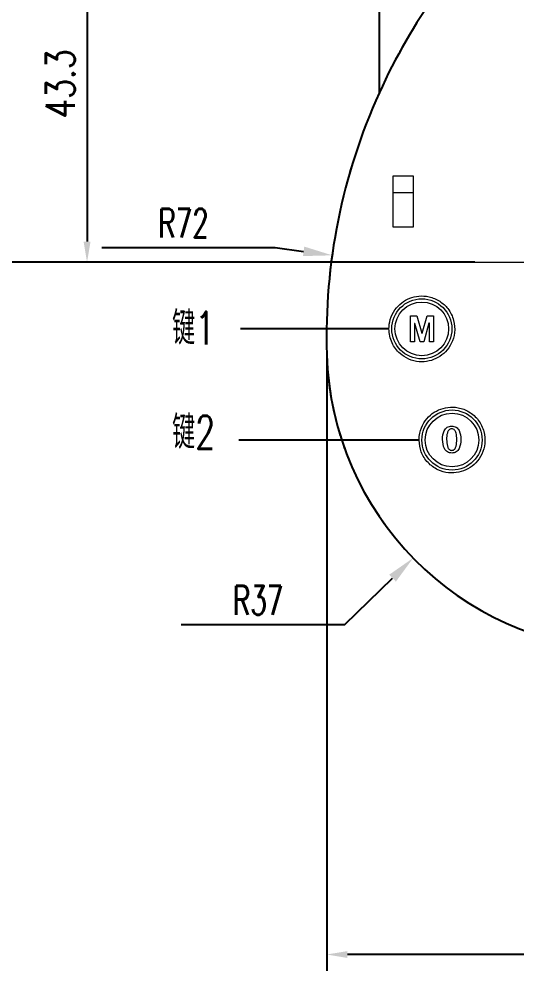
# Model space of a CAD drawing. Extents: x -871 to 2543, y 496 to 1402.
# Drawn here: x -773.4 to -712.9, y 809.1 to 924.8 of the extents above; entities that cross this region are included whole.
import ezdxf

# ---------------------------------------------------------------- set-up
doc = ezdxf.new("R2010")
doc.units = 0
doc.layers.get('0').update_dxf_attribs({"linetype": 'CONTINUOUS', "lineweight": 40})
doc.layers.get('DEFPOINTS').update_dxf_attribs({"linetype": 'CONTINUOUS'})
doc.layers.add('2细线层', color=3, linetype='CONTINUOUS', lineweight=20)
doc.layers.add('5剖面线层', color=2, linetype='CONTINUOUS', lineweight=20)
doc.layers.add('7', color=7, linetype='CONTINUOUS')
doc.styles.add('PC_TEXTSTYLE', font='txt.shx', dxfattribs={"width": 0.8, "bigfont": 'hzfs.shx'})
doc.styles.get("Standard").update_dxf_attribs({"font": 'romans.shx', "width": 0.67, "height": 3.5, "bigfont": 'hzfs.shx'})
doc.dimstyles.new('副本 (2) (2)TH_GBDIM', dxfattribs={"dimtxt": 3.5, "dimasz": 2.5, "dimexe": 2, "dimexo": 0, "dimgap": 1.5, "dimtad": 1, "dimtoh": 1, "dimdec": 1, "dimdsep": 46, "dimtxsty": 'PC_TEXTSTYLE', "dimcen": 2.5, "dimazin": 2, "dimtfac": 0.714286, "dimtdec": 1, "dimtmove": 0, "dimatfit": 3, "dimfxl": 1, "dimtolj": 1, "dimtzin": 0, "dimarcsym": 0})

# ---------------------------------------------------------------- blocks, each defined once
blk = doc.blocks.new('*D6')
at = {"layer": '7', "color": 0, "lineweight": -2, "ltscale": 10, "transparency": 16777216}
for p, q in [((-736.04, 884.04), (-736.04, 809.1)), ((-409.96, 884.04), (-409.96, 809.1)), ((-412.46, 811.1), (-733.54, 811.1))]:
    blk.add_line(p, q, dxfattribs=at)
at = {"layer": '7', "color": 0, "ltscale": 10, "transparency": 16777216}
for points in [[(-733.54, 811.51), (-733.54, 810.68), (-736.04, 811.1)], [(-412.46, 811.51), (-412.46, 810.68), (-409.96, 811.1)]]:
    blk.add_solid(points, dxfattribs=at)
at = {"layer": 'DEFPOINTS', "color": 0, "ltscale": 10, "transparency": 16777216}
for p in [(-736.04, 884.04), (-409.96, 884.04), (-736.04, 811.1)]:
    blk.add_point(p, dxfattribs=at)
at = {"layer": '7', "color": 0, "ltscale": 10, "transparency": 16777216, "insert": (-573, 814.35), "char_height": 3.5, "attachment_point": 5, "style": 'PC_TEXTSTYLE'}
blk.add_mtext('\\A1;326.1', dxfattribs=at)
blk = doc.blocks.new('*D7')
at = {"layer": '7', "color": 0, "lineweight": -2, "ltscale": 10, "transparency": 16777216}
for p, q in [((-729.65, 915.85), (-729.65, 1025.01)), ((-416.35, 915.85), (-416.35, 1025.01)), ((-727.15, 1023.01), (-418.85, 1023.01))]:
    blk.add_line(p, q, dxfattribs=at)
at = {"layer": '7', "color": 0, "ltscale": 10, "transparency": 16777216}
for points in [[(-727.15, 1023.43), (-727.15, 1022.59), (-729.65, 1023.01)], [(-418.85, 1023.43), (-418.85, 1022.59), (-416.35, 1023.01)]]:
    blk.add_solid(points, dxfattribs=at)
at = {"layer": 'DEFPOINTS', "color": 0, "ltscale": 10, "transparency": 16777216}
for p in [(-416.35, 1023.01), (-729.65, 915.85), (-416.35, 915.85)]:
    blk.add_point(p, dxfattribs=at)
at = {"layer": '7', "color": 0, "ltscale": 10, "transparency": 16777216, "insert": (-573, 1026.26), "char_height": 3.5, "attachment_point": 5, "style": 'PC_TEXTSTYLE'}
blk.add_mtext('\\A1;313.3', dxfattribs=at)
blk = doc.blocks.new('*D20')
at = {"layer": '7', "color": 0, "lineweight": -2, "ltscale": 10, "transparency": 16777216}
for p, q in [((-654.13, 973.44), (-780.04, 973.44)), ((-778.04, 970.94), (-778.04, 897.74)), ((-718.04, 895.24), (-780.04, 895.24))]:
    blk.add_line(p, q, dxfattribs=at)
at = {"layer": '7', "color": 0, "ltscale": 10, "transparency": 16777216}
for points in [[(-778.46, 970.94), (-777.62, 970.94), (-778.04, 973.44)], [(-778.46, 897.74), (-777.62, 897.74), (-778.04, 895.24)]]:
    blk.add_solid(points, dxfattribs=at)
at = {"layer": 'DEFPOINTS', "color": 0, "ltscale": 10, "transparency": 16777216}
for p in [(-654.13, 973.44), (-778.04, 895.24), (-718.04, 895.24)]:
    blk.add_point(p, dxfattribs=at)
at = {"layer": '7', "color": 0, "ltscale": 10, "transparency": 16777216, "insert": (-781.29, 934.34), "char_height": 3.5, "attachment_point": 5, "rotation": 90, "style": 'PC_TEXTSTYLE'}
blk.add_mtext('\\A1;78.2', dxfattribs=at)
blk = doc.blocks.new('*D21')
at = {"layer": '7', "color": 0, "lineweight": -2, "ltscale": 10, "transparency": 16777216}
for p, q in [((-713.42, 938.57), (-767.15, 938.57)), ((-765.15, 936.07), (-765.15, 897.74)), ((-718.04, 895.24), (-767.15, 895.24))]:
    blk.add_line(p, q, dxfattribs=at)
at = {"layer": '7', "color": 0, "ltscale": 10, "transparency": 16777216}
for points in [[(-765.57, 936.07), (-764.73, 936.07), (-765.15, 938.57)], [(-765.57, 897.74), (-764.73, 897.74), (-765.15, 895.24)]]:
    blk.add_solid(points, dxfattribs=at)
at = {"layer": 'DEFPOINTS', "color": 0, "ltscale": 10, "transparency": 16777216}
for p in [(-713.42, 938.57), (-765.15, 895.24), (-718.04, 895.24)]:
    blk.add_point(p, dxfattribs=at)
at = {"layer": '7', "color": 0, "ltscale": 10, "transparency": 16777216, "insert": (-768.4, 916.91), "char_height": 3.5, "attachment_point": 5, "rotation": 90, "style": 'PC_TEXTSTYLE'}
blk.add_mtext('\\A1;43.3', dxfattribs=at)

msp = doc.modelspace()

# ---------------------------------------------------------------- linework, layer by layer
at = {"color": 7, "linetype": 'Continuous', "lineweight": 15}
for p, q in [((-727.9989, 905.7098), (-727.9989, 899.5398)), ((-725.4989, 905.7098), (-727.9989, 905.7098)), ((-725.4989, 899.5398), (-725.4989, 905.7098)), ((-727.9989, 903.7098), (-725.4989, 903.7098)), ((-727.9989, 899.5398), (-725.4989, 899.5398)), ((-725.8888, 888.7173), (-725.1078, 888.7216)), ((-725.8722, 885.544), (-725.8888, 888.7173)), ((-725.1078, 888.7216), (-724.5013, 886.598)), ((-724.4489, 886.5985), (-723.8645, 888.7276)), ((-723.8645, 888.7276), (-723.0834, 888.7319)), ((-723.0834, 888.7319), (-723.0668, 885.5586)), ((-725.326, 887.811), (-725.3785, 887.8111)), ((-725.3785, 887.8111), (-725.3664, 885.5469)), ((-724.6808, 885.5504), (-725.326, 887.811)), ((-723.6373, 887.82), (-724.2582, 885.5522)), ((-723.5847, 887.8199), (-723.6373, 887.82)), ((-723.5726, 885.5557), (-723.5847, 887.8199)), ((-724.5013, 886.598), (-724.4489, 886.5985)), ((-725.3664, 885.5469), (-725.8722, 885.544)), ((-724.2582, 885.5522), (-724.6808, 885.5504)), ((-723.0668, 885.5586), (-723.5726, 885.5557))]:
    msp.add_line(p, q, dxfattribs=at)
for centre, radius in [((-724.5004, 887.1393), 3.65), ((-724.5004, 887.1393), 3.2576), ((-720.8297, 873.6291), 3.65), ((-720.8297, 873.6291), 3.2585)]:
    msp.add_circle(centre, radius, dxfattribs=at)
for points, knots in [([(-729.6545, 915.8521), (-728.6535, 917.9104), (-726.6515, 922.027), (-722.8699, 927.859), (-718.554, 933.4442), (-715.1283, 936.8613), (-713.4155, 938.5698)], [0, 0, 0, 0, 0.24693601, 0.49386709, 0.74695032, 1, 1, 1, 1]), ([(-736.0425, 884.0431), (-736.029, 886.828), (-736.002, 892.3984), (-734.7581, 900.5148), (-732.7451, 908.4139), (-730.6848, 913.3726), (-729.6545, 915.8521)], [0, 0, 0, 0, 0.244839167, 0.489736803, 0.744845749, 1, 1, 1, 1]), ([(-728.5004, 887.1393), (-728.4278, 886.555), (-728.2915, 885.4571), (-727.3157, 884.1777), (-726.1179, 883.4035), (-724.859, 883.087), (-723.6099, 883.1795), (-722.4968, 883.6121), (-721.5477, 884.351), (-720.8218, 885.3949), (-720.4369, 886.7184), (-720.5419, 888.2085), (-721.1973, 889.5538), (-722.2731, 890.5568), (-723.5335, 891.1001), (-724.8383, 891.1862), (-725.9989, 890.9058), (-727.0112, 890.3258), (-727.8489, 889.4397), (-728.4003, 888.3354), (-728.4683, 887.523), (-728.5004, 887.1393)], [0, 0, 0, 0, 0.07485847, 0.14065941, 0.18900308, 0.23752284, 0.28161643, 0.32448815, 0.36984203, 0.4204988, 0.47823812, 0.5428144, 0.61039138, 0.66328126, 0.71646033, 0.76235204, 0.80423039, 0.84724071, 0.89516843, 0.95047946, 1, 1, 1, 1]), ([(-700.5977, 848.1507), (-701.5254, 848.2106), (-704.4702, 848.401), (-709.4186, 849.4296), (-714.2703, 851.2753), (-717.996, 853.278), (-720.7406, 855.077), (-723.3229, 857.1216), (-725.7814, 859.4519), (-728.0462, 862.038), (-730.1094, 864.8953), (-731.8883, 867.9342), (-733.3496, 871.0828), (-734.4831, 874.2673), (-735.3096, 877.4852), (-735.8625, 880.755), (-735.9825, 882.9471), (-736.0425, 884.0431)], [0, 0, 0, 0, 0.047508551, 0.150818563, 0.257400134, 0.313886369, 0.370374217, 0.428860356, 0.487349238, 0.55043005, 0.613515857, 0.678960583, 0.744411366, 0.807407611, 0.870408814, 0.935202084, 1, 1, 1, 1]), ([(-724.8297, 873.6291), (-724.7772, 873.1361), (-724.6721, 872.149), (-723.8394, 870.8568), (-722.6459, 869.9678), (-721.2976, 869.5836), (-720.0036, 869.6507), (-718.8442, 870.0866), (-717.8653, 870.8487), (-717.1361, 871.9146), (-716.7657, 873.2366), (-716.8769, 874.6935), (-717.5351, 876.0675), (-718.6585, 877.0983), (-720.0047, 877.6216), (-721.3225, 877.6624), (-722.5037, 877.3262), (-723.5255, 876.6675), (-724.3326, 875.6953), (-724.7676, 874.6282), (-724.8124, 873.9076), (-724.8297, 873.6291)], [0, 0, 0, 0, 0.06220497, 0.12455819, 0.18233027, 0.23351837, 0.2801389, 0.32553667, 0.3727344, 0.42402925, 0.48073749, 0.54248968, 0.6063443, 0.66716974, 0.72091502, 0.7680931, 0.81257797, 0.85840487, 0.90855159, 0.96465375, 1, 1, 1, 1]), ([(-721.996, 873.6818), (-721.9627, 874.0581), (-721.921, 874.5292), (-721.6243, 875.0029), (-721.339, 875.2542), (-721.0559, 875.2883), (-720.8677, 875.311)], [0, 0, 0, 0, 0.49941655, 0.62523337, 0.75082289, 1, 1, 1, 1]), ([(-720.8659, 874.9891), (-720.9329, 874.9818), (-721.0668, 874.967), (-721.2822, 874.7933), (-721.4684, 874.3517), (-721.4814, 873.9517), (-721.4901, 873.6847)], [0, 0, 0, 0, 0.12481658, 0.24960775, 0.49906507, 1, 1, 1, 1]), ([(-720.8677, 875.311), (-720.6798, 875.2908), (-720.3972, 875.2605), (-720.1136, 875.0094), (-719.8211, 874.5362), (-719.7774, 874.068), (-719.7425, 873.6939)], [0, 0, 0, 0, 0.24907465, 0.37464495, 0.50041772, 1, 1, 1, 1]), ([(-720.2484, 873.691), (-720.2591, 873.9559), (-720.2753, 874.3527), (-720.4513, 874.7957), (-720.6656, 874.9693), (-720.7991, 874.9825), (-720.8659, 874.9891)], [0, 0, 0, 0, 0.50104774, 0.7504715, 0.8751482, 1, 1, 1, 1]), ([(-720.8505, 872.0457), (-721.0404, 872.0672), (-721.326, 872.0995), (-721.6118, 872.3542), (-721.911, 872.8303), (-721.9582, 873.3037), (-721.996, 873.6818)], [0, 0, 0, 0, 0.24906495, 0.37466196, 0.50045055, 1, 1, 1, 1]), ([(-721.4901, 873.6847), (-721.4778, 873.4153), (-721.4594, 873.0117), (-721.272, 872.5666), (-721.0557, 872.389), (-720.9201, 872.3748), (-720.8524, 872.3676)], [0, 0, 0, 0, 0.50083454, 0.75035381, 0.87521143, 1, 1, 1, 1]), ([(-720.8524, 872.3676), (-720.7849, 872.3751), (-720.6501, 872.3901), (-720.4393, 872.5731), (-720.2703, 873.0223), (-720.2571, 873.4233), (-720.2484, 873.691)], [0, 0, 0, 0, 0.124735274, 0.249476417, 0.499004453, 1, 1, 1, 1]), ([(-719.7425, 873.6939), (-719.7743, 873.318), (-719.8142, 872.8476), (-720.0973, 872.3617), (-720.3083, 872.1727), (-720.571, 872.063), (-720.7573, 872.0515), (-720.8505, 872.0457)], [0, 0, 0, 0, 0.4985564, 0.62403281, 0.74926001, 0.87451636, 1, 1, 1, 1])]:
    msp.add_open_spline(points, degree=3, knots=knots, dxfattribs=at)
at = {"layer": '5剖面线层', "color": 1, "linetype": 'ByBlock', "ltscale": 7}
msp.add_line((-718.041, 895.2437), (-409.5026, 895.2437), dxfattribs=at)
at = {"layer": '7', "color": 4, "ltscale": 5}
for p, q in [((-763.3493, 897.0452), (-742.316, 897.0452)), ((-742.316, 897.0452), (-738.8495, 896.5619)), ((-728.5004, 887.1393), (-746.5006, 887.1393)), ((-724.8297, 873.6291), (-746.705, 873.6291)), ((-733.8393, 851.1991), (-728.0526, 856.8425)), ((-753.7059, 851.1991), (-733.8393, 851.1991))]:
    msp.add_line(p, q, dxfattribs=at)
for centre, radius, start, end in [((-664.466, 886.417), 71.5261, 133.185261, 155.69898), ((-664.0707, 886.1355), 72.0022, 155.624339, 181.665262), ((-699.0571, 885.1197), 37.0011, 181.667214, 267.613603)]:
    msp.add_arc(centre, radius, start, end, dxfattribs=at)
for points in [[(-738.769, 897.1396), (-738.9301, 895.9841), (-735.3831, 896.0786)], [(-728.4598, 857.2601), (-727.6453, 856.4249), (-725.5468, 859.2861)]]:
    msp.add_solid(points, dxfattribs=at)

# ---------------------------------------------------------------- texts
at = {"layer": '2细线层', "color": 4, "ltscale": 5, "width": 0.7}
for s, p in [('键1', (-754.8167, 885.2411)), ('键2', (-754.8154, 872.5773))]:
    msp.add_text(s, height=4, dxfattribs=at).set_placement(p)
at = {"layer": '7', "color": 4, "ltscale": 5, "char_height": 3.5, "attachment_point": 5}
for s, insert in [('R72', (-753.4327, 899.9952)), ('R37', (-744.3726, 854.1491))]:
    msp.add_mtext(s, dxfattribs=dict(at, insert=insert))

# ---------------------------------------------------------------- dimensions: what is measured, and where the dimension line sits
at = {"layer": '7', "color": 4, "ltscale": 5}
for base, p1, p2, picture, middle in [((-416.3462, 1023.0101), (-729.6545, 915.8521), (-416.3462, 915.8521), '*D7', (-573.0004, 1026.2601)), ((-736.0425, 811.0983), (-409.9583, 884.0431), (-736.0425, 884.0431), '*D6', (-573.0004, 814.3483))]:
    dim = msp.add_linear_dim(base=base, p1=p1, p2=p2, dimstyle='副本 (2) (2)TH_GBDIM', dxfattribs=at)
    dim.commit()
    dim.dimension.update_dxf_attribs({"geometry": picture, "text_midpoint": middle})
for base, p1, picture, middle in [((-778.0392, 895.2437), (-654.1302, 973.4413), '*D20', (-781.2892, 934.3425)), ((-765.1491, 895.2437), (-713.4155, 938.5698), '*D21', (-768.3991, 916.9067))]:
    dim = msp.add_linear_dim(base=base, p1=p1, p2=(-718.041, 895.2437), angle=90, dimstyle='副本 (2) (2)TH_GBDIM', dxfattribs=at)
    dim.commit()
    dim.dimension.update_dxf_attribs({"geometry": picture, "text_midpoint": middle})

doc.saveas('drawing.dxf')
